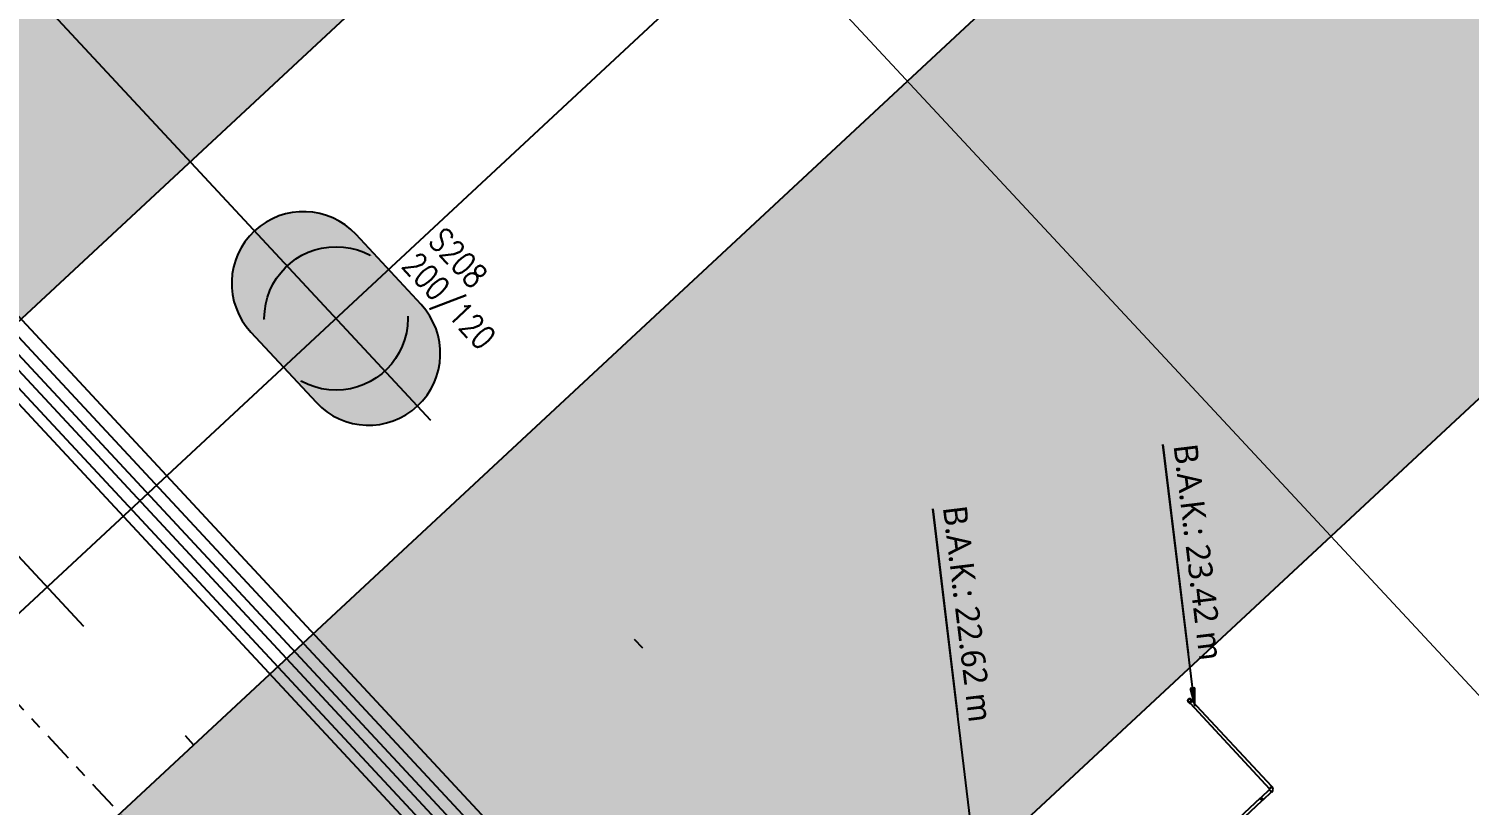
# Model space of a CAD drawing. Header units: millimetres. Extents: x 400382 to 401276, y 4543898 to 4544126.
# Drawn here: x 400493.65 to 400505.69, y 4544004.68 to 4544011.17 of the extents above; entities that cross this region are included whole.
import ezdxf

# ---------------------------------------------------------------- set-up
doc = ezdxf.new("R2010")
doc.units = ezdxf.units.MM
for name, pattern in [('AKS', [3, 2.5, -0.25, 0, -0.25]), ('CENTER', [2, 1.25, -0.25, 0.25, -0.25]), ('DASHDOT2', [0.5, 0.25, -0.125, 0, -0.125]), ('HIDDEN', [0.375, 0.25, -0.125])]:
    doc.linetypes.add(name, pattern=pattern)
doc.layers.add('A-DETL', color=90, linetype='Continuous', lineweight=15)
for name, color, linetype in [('aks prota', 2, 'AKS'), ('kiriş prota', 6, 'Continuous'), ('kolon prota', 1, 'Continuous'), ('kolon tarama prota', 252, 'Continuous'), ('lkolon prota', 4, 'Continuous'), ('merdiven prota', 2, 'Continuous'), ('PRT-AL-TUNEL_EKSENI', 14, 'DASHDOT2'), ('skesit prota', 7, 'Continuous'), ('tkolon prota', 6, 'Continuous')]:
    doc.layers.add(name, color=color, linetype=linetype)
doc.styles.add('Segoe UI Light_1', font='', dxfattribs={"height": 200})
doc.styles.add('tkolon', font='romanstw.shx')
doc.styles.get('Segoe UI Light_1').set_extended_font_data('Segoe UI Light')
pattern_1 = [(312.923994, (398997.36488, 4544993.93019), (0.170302485, 0.049990168), [0, -0.15875])]

# ---------------------------------------------------------------- blocks, each defined once
blk = doc.blocks.new('17.60 mekanik')
at = {"layer": 'kolon tarama prota'}
blk.add_hatch(color=256, dxfattribs=at).paths.add_polyline_path([(144942.9, 62966.3), (144931.9, 62976.7), (144929.6, 62973.5)], flags=0)
for p, q in [((144764.7, 63095.7), (144906.9, 62992.4)), ((144942.9, 62966.3), (144764.7, 63095.7)), ((144931.9, 62976.7), (144929.6, 62973.5)), ((144929.6, 62973.5), (144942.9, 62966.3)), ((144942.9, 62966.3), (144931.9, 62976.7)), ((145036.1, 62967.6), (144938.5, 62967.6)), ((144938.5, 62965), (145036.1, 62965)), ((145036.1, 62964.8), (145036.3, 62964.7)), ((145036.3, 62964.7), (145036.4, 62964.4)), ((145036.6, 62964.4), (145036.6, 62954.9)), ((145039.3, 62954.9), (145039.3, 62964.4)), ((145036.6, 62953.8), (145036.6, 62703.7)), ((145036.8, 62954.9), (145036.8, 62953.8)), ((145039.1, 62953.8), (145039.1, 62954.9)), ((145039.3, 62703.7), (145039.3, 62953.8)), ((144672.9, 62918.2), (144813.2, 62816.2)), ((144926.5, 62733.9), (144672.9, 62918.2)), ((144891.7, 62468), (143760.3, 62468)), ((143760.3, 62456.2), (144891.7, 62456.2)), ((144888.9, 62446.2), (143714.1, 62446.2)), ((144870, 62427.3), (143695.2, 62427.3)), ((143714.1, 62437.3), (144888.9, 62437.3)), ((143695.2, 62418.4), (144870, 62418.4))]:
    blk.add_line(p, q, dxfattribs=at)
at = {"layer": 'kolon tarama prota', "flags": 128}
for points in [[(144935.1, 62966.3), (144935.6, 62967.4), (144936.6, 62967.8)], [(144936.6, 62967.8), (144937.1, 62967.8), (144938.2, 62967.8), (144938.5, 62967.8)], [(144936.6, 62967.8), (144937.7, 62967.4), (144938.1, 62966.3)], [(145038.5, 62966.8), (145036.9, 62967.7), (145036.1, 62967.8)], [(144936.6, 62964.8), (144935.5, 62965.2), (144935.1, 62966.3)], [(144938.1, 62966.3), (144937.7, 62965.2), (144936.6, 62964.8)], [(144938.5, 62964.8), (144937.3, 62964.8), (144936.6, 62964.8), (144936.6, 62964.8)], [(145039.5, 62964.4), (145039, 62966.1), (145038.5, 62966.8)]]:
    blk.add_lwpolyline(points, dxfattribs=at)
at = {"layer": 'kolon tarama prota'}
for radius, start, end in [(1.52, 0, 180), (1.33, 324, 144), (1.52, 180, 0), (1.33, 144, 324)]:
    blk.add_arc((144936.6, 62966.3), radius, start, end, dxfattribs=at)
for centre, major_axis, start_param, end_param in [((144938.5, 62966.3), (0, 1.52), 4.712389, 7.853982), ((144938.5, 62966.3), (0, 1.33), 4.712389, 6.283185), ((144938.5, 62966.3), (0, 1.33), 0, 1.570796), ((145036.1, 62966.3), (0, 1.52), 6.273186, 9.414779), ((145036.1, 62966.3), (0, 1.33), 0, 1.570796), ((145036.1, 62966.3), (0, 1.52), 3.131593, 6.273186), ((145036.1, 62966.3), (0, 1.33), 4.712389, 6.283185), ((144938.5, 62966.3), (0, 1.33), 3.141593, 4.712389), ((144938.5, 62966.3), (0, 1.33), 1.570796, 3.141593), ((144938.5, 62966.3), (0, 1.52), 1.570796, 4.712389), ((145036.1, 62966.3), (0, 1.33), 1.570796, 3.141593), ((145036.1, 62966.3), (0, 1.33), 3.141593, 4.712389), ((145038, 62964.4), (1.52, 0), 3.151592, 6.293184), ((145038, 62964.4), (1.52, 0), 0.009999, 3.151592), ((145038, 62964.4), (1.33, 0), 3.141593, 4.712389), ((145038, 62964.4), (1.33, 0), 1.570796, 3.141593), ((145038, 62964.4), (1.33, 0), 4.712389, 6.283185), ((145038, 62964.4), (1.33, 0), 0, 1.570796), ((145038, 62954.9), (1.33, 0), 1.570796, 3.141593), ((145038, 62954.9), (1.33, 0), 3.141593, 4.712389), ((145038, 62953.8), (1.33, 0), 3.141593, 4.712389), ((145038, 62953.8), (1.33, 0), 1.570796, 3.141593), ((145038, 62954.9), (1.11, 0), 0, 3.141593), ((145038, 62954.9), (1.11, 0), 3.141593, 6.283185), ((145038, 62953.8), (1.11, 0), 0, 3.141593), ((145038, 62953.8), (1.11, 0), 3.141593, 6.283185), ((145038, 62954.9), (1.33, 0), 0, 1.570796), ((145038, 62954.9), (1.33, 0), 4.712389, 6.283185), ((145038, 62953.8), (1.33, 0), 4.712389, 6.283185), ((145038, 62953.8), (1.33, 0), 0, 1.570796)]:
    blk.add_ellipse(centre, major_axis=major_axis, ratio=0.01, start_param=start_param, end_param=end_param, dxfattribs=at)
at = {"layer": 'kolon tarama prota', "char_height": 20, "attachment_point": 1, "rotation": 324, "line_spacing_factor": 1.142579, "style": 'Segoe UI Light_1'}
for s, insert, width in [('B.A.K.: 23.42 m', (144782.9, 63117.9), 213.66), ('B.A.K.: 22.62 m', (144689.4, 62941.5), 213.157)]:
    blk.add_mtext(s, dxfattribs=dict(at, insert=insert, width=width))

msp = doc.modelspace()

# ---------------------------------------------------------------- hatches: boundary and pattern name
at = {"layer": 'kolon tarama prota'}
h = msp.add_hatch(dxfattribs=at)
h.set_pattern_fill('DOTS', color=2, scale=0.1, angle=-47.076006)
h.set_pattern_definition(pattern_1)
h.paths.add_polyline_path([(400499.86048, 4544018.27054), (400501.69926, 4544016.29345), (400489.84994, 4544005.27313), (400489.36334, 4544005.79633), (400488.1404, 4544007.11127), (400488.89628, 4544007.81426), (400488.76704, 4544007.95322)])
h = msp.add_hatch(dxfattribs=at)
h.set_pattern_fill('DOTS', color=2, scale=0.1, angle=-47.076006)
h.set_pattern_definition(pattern_1)
h.paths.add_polyline_path([(400504.14415, 4544013.66464), (400507.6855, 4544009.8569), (400492.11206, 4543995.37301), (400491.37243, 4543996.16828), (400490.40724, 4543997.20607), (400489.18348, 4543998.52189), (400490.13948, 4543999.41101), (400490.0054, 4544000.51506)])
h = msp.add_hatch(color=256, dxfattribs=at)
h.dxf.hatch_style = 1
edge = h.paths.add_edge_path()
edge.add_arc((400495.94573, 4544009.0442), 0.6, 42.923994, 222.923994)
edge.add_line((400495.50638, 4544008.63558), (400496.0512, 4544008.04978))
edge.add_arc((400496.49056, 4544008.45839), 0.6, 222.923994, 402.923994)
edge.add_line((400496.92991, 4544008.86701), (400496.38509, 4544009.45282))

# ---------------------------------------------------------------- linework, layer by layer
at = {"layer": 'A-DETL', "color": 1, "lineweight": 5}
msp.add_lwpolyline([(400410.49797, 4544108.04135), (400518.40627, 4543992.01566)], dxfattribs=at)
at = {"layer": 'aks prota', "ltscale": 10}
for p, q in [((400517.51063, 4543985.85709), (400404.51506, 4544107.35273)), ((400480.72281, 4543994.34009), (400506.26561, 4544018.09583))]:
    msp.add_line(p, q, dxfattribs=at)
at = {"layer": 'kiriş prota'}
for points in [[(400499.86048, 4544018.27054), (400501.69926, 4544016.29345), (400489.84994, 4544005.27313), (400489.84994, 4544005.27313), (400489.36334, 4544005.79633), (400488.1404, 4544007.11127), (400488.89628, 4544007.81426), (400488.76704, 4544007.95322), (400499.86048, 4544018.27054)], [(400504.14415, 4544013.66464), (400507.6855, 4544009.8569), (400492.11206, 4543995.37301), (400491.37243, 4543996.16828), (400490.40724, 4543997.20607), (400489.18348, 4543998.52189), (400490.13948, 4543999.41101), (400490.0054, 4544000.51506), (400504.14415, 4544013.66464)]]:
    msp.add_lwpolyline(points, dxfattribs=at)
at = {"layer": 'kolon prota', "color": 1}
msp.add_lwpolyline([(400496.38509, 4544009.45282, 1), (400495.50638, 4544008.63558), (400496.0512, 4544008.04978, 1), (400496.92991, 4544008.86701)], format="xyb", close=True, dxfattribs=at)
at = {"layer": 'kolon prota', "color": 5, "linetype": 'HIDDEN', "ltscale": 5}
msp.add_circle((400496.21841, 4544008.75155), 0.6, dxfattribs=at)
at = {"layer": 'PRT-AL-TUNEL_EKSENI', "ltscale": 10}
msp.add_line((400402.09861, 4544105.10534), (400515.09418, 4543983.6097), dxfattribs=at)
at = {"layer": 'skesit prota', "linetype": 'CENTER', "ltscale": 0.2}
msp.add_lwpolyline([(400398.29358, 4544107.95855), (400511.87586, 4543985.83206)], dxfattribs=at)

# ---------------------------------------------------------------- block references
at = {"layer": 'merdiven prota', "xscale": 0.01, "yscale": 0.01, "zscale": 0.01, "rotation": 312.9239939588403}
msp.add_blockref('17.60 mekanik', (399055.2216, 4544638.04734), dxfattribs=at)

# ---------------------------------------------------------------- texts
at = {"layer": 'lkolon prota', "style": 'tkolon', "width": 0.8}
msp.add_text('200/120', height=0.2, rotation=312.923994, dxfattribs=at).set_placement((400496.75956, 4544009.18646))
at = {"layer": 'tkolon prota', "style": 'tkolon', "width": 0.8}
msp.add_text('S208', height=0.2, rotation=312.923994, dxfattribs=at).set_placement((400496.97924, 4544009.39077))

doc.saveas('drawing.dxf')
